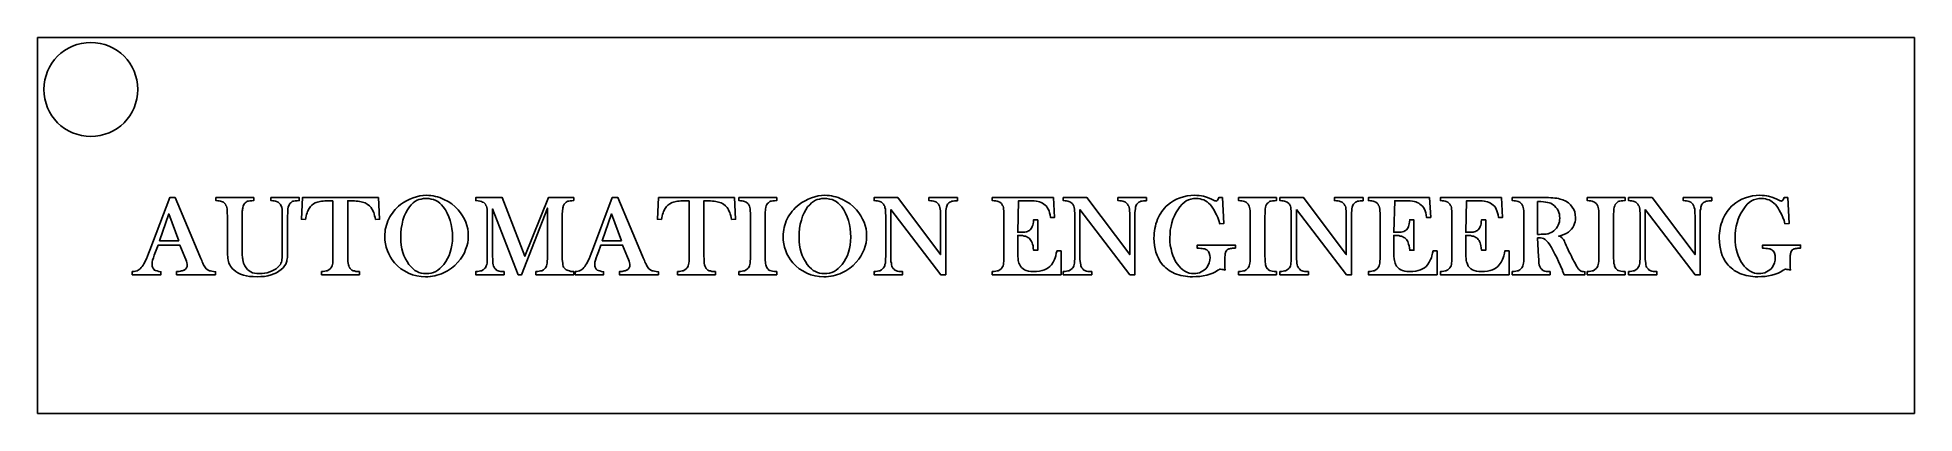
# Model space of a CAD drawing. Header units: centimetres. Extents: x 0 to 10, y 0 to 2.
import ezdxf

# ---------------------------------------------------------------- set-up
doc = ezdxf.new("R2010")
doc.units = ezdxf.units.CM

msp = doc.modelspace()

# ---------------------------------------------------------------- linework, layer by layer
at = {"color": 7, "linetype": 'Continuous'}
for p, q in [((0, 0), (0, 2)), ((0, 2), (10, 2)), ((10, 0), (10, 2)), ((0, 0), (10, 0))]:
    msp.add_line(p, q, dxfattribs=at)
at = {"color": 7, "linetype": 'Continuous', "flags": 128}
for points in [[(0.949, 0.738), (0.741, 0.738), (0.741, 0.738), (0.741, 0.755), (0.741, 0.755), (0.749, 0.755), (0.755, 0.756), (0.761, 0.757), (0.767, 0.758), (0.771, 0.759), (0.775, 0.76), (0.779, 0.762), (0.782, 0.763), (0.782, 0.763), (0.789, 0.768), (0.794, 0.775), (0.797, 0.782), (0.798, 0.789), (0.798, 0.789), (0.797, 0.795), (0.796, 0.802), (0.793, 0.81), (0.79, 0.819), (0.79, 0.819), (0.785, 0.831), (0.785, 0.831), (0.758, 0.896), (0.758, 0.896), (0.643, 0.896), (0.643, 0.896), (0.629, 0.86), (0.629, 0.86), (0.622, 0.842), (0.622, 0.842), (0.617, 0.828), (0.613, 0.815), (0.611, 0.804), (0.61, 0.794), (0.61, 0.794), (0.61, 0.789), (0.611, 0.784), (0.612, 0.779), (0.614, 0.775), (0.619, 0.768), (0.623, 0.763), (0.623, 0.763), (0.629, 0.76), (0.637, 0.758), (0.646, 0.756), (0.657, 0.754), (0.657, 0.754), (0.657, 0.738), (0.657, 0.738), (0.505, 0.738), (0.505, 0.738), (0.505, 0.755), (0.505, 0.755), (0.514, 0.756), (0.522, 0.757), (0.53, 0.759), (0.536, 0.762), (0.541, 0.766), (0.546, 0.77), (0.552, 0.776), (0.557, 0.782), (0.557, 0.782), (0.562, 0.789), (0.566, 0.796), (0.571, 0.804), (0.575, 0.813), (0.58, 0.823), (0.586, 0.836), (0.592, 0.851), (0.598, 0.869), (0.598, 0.869), (0.704, 1.149), (0.704, 1.149), (0.733, 1.149), (0.733, 1.149), (0.864, 0.837), (0.864, 0.837), (0.868, 0.828), (0.871, 0.82), (0.875, 0.813), (0.878, 0.806), (0.88, 0.8), (0.883, 0.794), (0.885, 0.79), (0.887, 0.786), (0.891, 0.78), (0.895, 0.774), (0.898, 0.77), (0.902, 0.767), (0.902, 0.767), (0.909, 0.762), (0.916, 0.759), (0.921, 0.758), (0.928, 0.757), (0.938, 0.755), (0.949, 0.754), (0.949, 0.754), (0.949, 0.738)], [(1.152, 1.149), (1.152, 1.133), (1.152, 1.133), (1.141, 1.132), (1.131, 1.131), (1.124, 1.13), (1.119, 1.129), (1.115, 1.127), (1.111, 1.124), (1.107, 1.121), (1.103, 1.117), (1.103, 1.117), (1.1, 1.113), (1.097, 1.108), (1.095, 1.102), (1.093, 1.096), (1.093, 1.092), (1.092, 1.087), (1.092, 1.082), (1.091, 1.076), (1.091, 1.069), (1.091, 1.062), (1.09, 1.053), (1.09, 1.045), (1.09, 1.045), (1.09, 0.876), (1.09, 0.876), (1.09, 0.866), (1.091, 0.857), (1.091, 0.848), (1.091, 0.841), (1.092, 0.834), (1.092, 0.827), (1.093, 0.822), (1.093, 0.817), (1.095, 0.808), (1.098, 0.8), (1.101, 0.793), (1.104, 0.786), (1.104, 0.786), (1.112, 0.775), (1.119, 0.766), (1.127, 0.758), (1.136, 0.753), (1.145, 0.749), (1.156, 0.746), (1.168, 0.745), (1.181, 0.744), (1.181, 0.744), (1.196, 0.745), (1.21, 0.746), (1.224, 0.749), (1.237, 0.753), (1.25, 0.758), (1.261, 0.764), (1.272, 0.77), (1.281, 0.778), (1.281, 0.778), (1.286, 0.783), (1.29, 0.788), (1.294, 0.793), (1.296, 0.799), (1.299, 0.805), (1.301, 0.812), (1.302, 0.819), (1.303, 0.828), (1.303, 0.828), (1.303, 0.832), (1.304, 0.836), (1.304, 0.842), (1.304, 0.848), (1.304, 0.856), (1.304, 0.865), (1.304, 0.874), (1.304, 0.885), (1.304, 0.885), (1.304, 1.051), (1.304, 1.051), (1.304, 1.065), (1.303, 1.077), (1.303, 1.087), (1.301, 1.095), (1.299, 1.101), (1.297, 1.107), (1.294, 1.112), (1.29, 1.117), (1.29, 1.117), (1.282, 1.124), (1.273, 1.128), (1.268, 1.13), (1.261, 1.131), (1.253, 1.132), (1.243, 1.133), (1.243, 1.133), (1.243, 1.149), (1.243, 1.149), (1.394, 1.149), (1.394, 1.149), (1.394, 1.133), (1.394, 1.133), (1.383, 1.132), (1.373, 1.131), (1.366, 1.13), (1.361, 1.129), (1.357, 1.127), (1.353, 1.124), (1.349, 1.121), (1.345, 1.117), (1.345, 1.117), (1.342, 1.113), (1.34, 1.109), (1.337, 1.103), (1.336, 1.097), (1.334, 1.089), (1.333, 1.079), (1.333, 1.066), (1.332, 1.052), (1.332, 1.052), (1.332, 0.866), (1.332, 0.866), (1.332, 0.856), (1.332, 0.847), (1.332, 0.838), (1.331, 0.83), (1.33, 0.823), (1.329, 0.816), (1.328, 0.81), (1.326, 0.805), (1.322, 0.795), (1.316, 0.785), (1.308, 0.775), (1.298, 0.766), (1.298, 0.766), (1.286, 0.757), (1.273, 0.749), (1.259, 0.742), (1.244, 0.737), (1.227, 0.732), (1.209, 0.729), (1.19, 0.728), (1.17, 0.727), (1.17, 0.727), (1.149, 0.728), (1.13, 0.729), (1.113, 0.732), (1.097, 0.736), (1.082, 0.741), (1.068, 0.748), (1.056, 0.755), (1.045, 0.764), (1.045, 0.764), (1.039, 0.77), (1.033, 0.776), (1.028, 0.783), (1.024, 0.791), (1.02, 0.799), (1.017, 0.808), (1.015, 0.816), (1.013, 0.826), (1.013, 0.826), (1.013, 0.834), (1.012, 0.844), (1.012, 0.858), (1.012, 0.874), (1.012, 0.874), (1.012, 1.052), (1.012, 1.052), (1.011, 1.066), (1.011, 1.078), (1.01, 1.088), (1.009, 1.095), (1.007, 1.102), (1.004, 1.107), (1.001, 1.113), (0.997, 1.117), (0.997, 1.117), (0.99, 1.124), (0.981, 1.128), (0.975, 1.13), (0.968, 1.131), (0.96, 1.132), (0.95, 1.133), (0.95, 1.133), (0.95, 1.149), (0.95, 1.149), (1.152, 1.149)], [(1.574, 1.132), (1.568, 1.132), (1.56, 1.132), (1.551, 1.132), (1.541, 1.131), (1.541, 1.131), (1.531, 1.131), (1.522, 1.13), (1.513, 1.129), (1.505, 1.128), (1.498, 1.126), (1.491, 1.125), (1.485, 1.123), (1.48, 1.121), (1.471, 1.116), (1.462, 1.109), (1.454, 1.101), (1.447, 1.091), (1.447, 1.091), (1.444, 1.086), (1.441, 1.08), (1.438, 1.074), (1.436, 1.067), (1.433, 1.059), (1.431, 1.051), (1.429, 1.041), (1.427, 1.032), (1.427, 1.032), (1.406, 1.033), (1.406, 1.033), (1.411, 1.149), (1.411, 1.149), (1.816, 1.149), (1.816, 1.149), (1.822, 1.033), (1.822, 1.033), (1.801, 1.032), (1.801, 1.032), (1.799, 1.042), (1.796, 1.052), (1.793, 1.062), (1.791, 1.07), (1.787, 1.078), (1.784, 1.084), (1.78, 1.091), (1.777, 1.096), (1.768, 1.105), (1.757, 1.113), (1.745, 1.12), (1.731, 1.125), (1.731, 1.125), (1.724, 1.126), (1.716, 1.128), (1.708, 1.129), (1.698, 1.13), (1.688, 1.131), (1.677, 1.132), (1.666, 1.132), (1.653, 1.132), (1.653, 1.132), (1.653, 0.836), (1.653, 0.836), (1.653, 0.822), (1.654, 0.809), (1.655, 0.799), (1.657, 0.791), (1.658, 0.785), (1.661, 0.779), (1.663, 0.774), (1.666, 0.771), (1.666, 0.771), (1.674, 0.763), (1.682, 0.759), (1.688, 0.758), (1.695, 0.756), (1.704, 0.755), (1.715, 0.755), (1.715, 0.755), (1.715, 0.738), (1.715, 0.738), (1.513, 0.738), (1.513, 0.738), (1.513, 0.755), (1.513, 0.755), (1.522, 0.756), (1.531, 0.757), (1.538, 0.758), (1.543, 0.759), (1.552, 0.764), (1.56, 0.771), (1.56, 0.771), (1.564, 0.775), (1.567, 0.78), (1.569, 0.786), (1.571, 0.793), (1.573, 0.8), (1.574, 0.81), (1.574, 0.822), (1.574, 0.836), (1.574, 0.836), (1.574, 1.132)], [(1.85, 0.941), (1.851, 0.954), (1.852, 0.966), (1.853, 0.978), (1.856, 0.99), (1.859, 1.002), (1.862, 1.013), (1.867, 1.024), (1.872, 1.035), (1.877, 1.046), (1.884, 1.056), (1.891, 1.066), (1.898, 1.076), (1.906, 1.085), (1.915, 1.094), (1.924, 1.103), (1.934, 1.111), (1.934, 1.111), (1.95, 1.122), (1.966, 1.132), (1.983, 1.141), (2.001, 1.148), (2.019, 1.153), (2.036, 1.157), (2.054, 1.16), (2.072, 1.161), (2.072, 1.161), (2.084, 1.16), (2.096, 1.159), (2.108, 1.158), (2.12, 1.155), (2.131, 1.152), (2.143, 1.149), (2.154, 1.144), (2.165, 1.139), (2.187, 1.128), (2.207, 1.115), (2.225, 1.099), (2.241, 1.083), (2.241, 1.083), (2.254, 1.067), (2.265, 1.051), (2.274, 1.034), (2.282, 1.017), (2.287, 1), (2.292, 0.982), (2.294, 0.964), (2.295, 0.945), (2.295, 0.945), (2.294, 0.926), (2.292, 0.908), (2.287, 0.89), (2.281, 0.872), (2.274, 0.854), (2.264, 0.837), (2.253, 0.82), (2.24, 0.804), (2.24, 0.804), (2.223, 0.788), (2.205, 0.773), (2.185, 0.759), (2.163, 0.748), (2.152, 0.743), (2.14, 0.739), (2.128, 0.735), (2.116, 0.732), (2.104, 0.73), (2.092, 0.728), (2.08, 0.727), (2.067, 0.727), (2.067, 0.727), (2.044, 0.728), (2.021, 0.732), (1.998, 0.738), (1.976, 0.747), (1.955, 0.758), (1.936, 0.77), (1.918, 0.785), (1.902, 0.802), (1.902, 0.802), (1.89, 0.817), (1.88, 0.832), (1.871, 0.849), (1.864, 0.866), (1.858, 0.884), (1.854, 0.903), (1.851, 0.922), (1.85, 0.941)], [(1.935, 0.936), (1.935, 0.915), (1.938, 0.895), (1.941, 0.875), (1.946, 0.857), (1.952, 0.84), (1.96, 0.823), (1.969, 0.808), (1.979, 0.793), (1.979, 0.793), (1.99, 0.78), (2.001, 0.77), (2.011, 0.761), (2.022, 0.755), (2.032, 0.75), (2.044, 0.747), (2.056, 0.745), (2.07, 0.744), (2.07, 0.744), (2.084, 0.745), (2.097, 0.747), (2.11, 0.75), (2.122, 0.755), (2.133, 0.762), (2.144, 0.771), (2.154, 0.781), (2.165, 0.793), (2.165, 0.793), (2.176, 0.808), (2.185, 0.824), (2.193, 0.841), (2.199, 0.858), (2.204, 0.877), (2.208, 0.896), (2.21, 0.916), (2.211, 0.938), (2.211, 0.938), (2.21, 0.961), (2.207, 0.984), (2.203, 1.006), (2.198, 1.027), (2.191, 1.047), (2.183, 1.066), (2.173, 1.083), (2.162, 1.099), (2.162, 1.099), (2.153, 1.11), (2.143, 1.119), (2.133, 1.127), (2.122, 1.133), (2.11, 1.138), (2.098, 1.141), (2.084, 1.143), (2.07, 1.144), (2.07, 1.144), (2.056, 1.143), (2.044, 1.141), (2.032, 1.138), (2.022, 1.134), (2.011, 1.128), (2.001, 1.12), (1.991, 1.11), (1.981, 1.099), (1.981, 1.099), (1.971, 1.084), (1.962, 1.068), (1.954, 1.049), (1.947, 1.029), (1.942, 1.007), (1.938, 0.984), (1.936, 0.961), (1.935, 0.936)], [(2.857, 1.133), (2.846, 1.132), (2.837, 1.131), (2.83, 1.13), (2.825, 1.129), (2.821, 1.127), (2.817, 1.125), (2.813, 1.121), (2.809, 1.117), (2.809, 1.117), (2.805, 1.113), (2.802, 1.107), (2.801, 1.103), (2.8, 1.099), (2.799, 1.094), (2.798, 1.088), (2.798, 1.088), (2.797, 1.08), (2.797, 1.072), (2.796, 1.063), (2.796, 1.052), (2.796, 1.052), (2.796, 0.835), (2.796, 0.835), (2.796, 0.821), (2.797, 0.809), (2.798, 0.799), (2.799, 0.79), (2.801, 0.784), (2.803, 0.778), (2.806, 0.774), (2.809, 0.771), (2.809, 0.771), (2.813, 0.767), (2.817, 0.764), (2.822, 0.762), (2.828, 0.76), (2.834, 0.758), (2.841, 0.756), (2.849, 0.755), (2.857, 0.755), (2.857, 0.755), (2.857, 0.738), (2.857, 0.738), (2.655, 0.738), (2.655, 0.738), (2.655, 0.755), (2.655, 0.755), (2.665, 0.756), (2.673, 0.757), (2.68, 0.758), (2.686, 0.759), (2.695, 0.764), (2.703, 0.771), (2.703, 0.771), (2.707, 0.775), (2.71, 0.78), (2.712, 0.786), (2.714, 0.792), (2.715, 0.8), (2.716, 0.81), (2.717, 0.822), (2.717, 0.835), (2.717, 0.835), (2.717, 1.093), (2.717, 1.093), (2.579, 0.738), (2.579, 0.738), (2.561, 0.738), (2.561, 0.738), (2.424, 1.088), (2.424, 1.088), (2.424, 0.835), (2.424, 0.835), (2.425, 0.821), (2.425, 0.809), (2.426, 0.799), (2.428, 0.791), (2.43, 0.784), (2.432, 0.779), (2.434, 0.774), (2.437, 0.771), (2.437, 0.771), (2.441, 0.767), (2.445, 0.763), (2.449, 0.761), (2.454, 0.759), (2.459, 0.757), (2.466, 0.756), (2.475, 0.755), (2.486, 0.755), (2.486, 0.755), (2.486, 0.738), (2.486, 0.738), (2.335, 0.738), (2.335, 0.738), (2.335, 0.755), (2.335, 0.755), (2.345, 0.756), (2.353, 0.757), (2.36, 0.758), (2.365, 0.759), (2.374, 0.764), (2.382, 0.771), (2.382, 0.771), (2.386, 0.775), (2.389, 0.78), (2.391, 0.786), (2.393, 0.792), (2.395, 0.8), (2.396, 0.81), (2.396, 0.822), (2.396, 0.835), (2.396, 0.835), (2.396, 1.052), (2.396, 1.052), (2.396, 1.065), (2.395, 1.078), (2.395, 1.078), (2.395, 1.087), (2.393, 1.095), (2.392, 1.102), (2.389, 1.107), (2.389, 1.107), (2.386, 1.113), (2.382, 1.118), (2.377, 1.122), (2.371, 1.125), (2.365, 1.128), (2.357, 1.13), (2.347, 1.132), (2.335, 1.133), (2.335, 1.133), (2.335, 1.149), (2.335, 1.149), (2.476, 1.149), (2.476, 1.149), (2.597, 0.836), (2.597, 0.836), (2.722, 1.149), (2.722, 1.149), (2.857, 1.149), (2.857, 1.149), (2.857, 1.133)], [(3.308, 0.738), (3.1, 0.738), (3.1, 0.738), (3.1, 0.755), (3.1, 0.755), (3.107, 0.755), (3.114, 0.756), (3.12, 0.757), (3.125, 0.758), (3.13, 0.759), (3.134, 0.76), (3.137, 0.762), (3.14, 0.763), (3.14, 0.763), (3.147, 0.768), (3.152, 0.775), (3.155, 0.782), (3.156, 0.789), (3.156, 0.789), (3.156, 0.795), (3.154, 0.802), (3.152, 0.81), (3.148, 0.819), (3.148, 0.819), (3.144, 0.831), (3.144, 0.831), (3.117, 0.896), (3.117, 0.896), (3.002, 0.896), (3.002, 0.896), (2.988, 0.86), (2.988, 0.86), (2.981, 0.842), (2.981, 0.842), (2.976, 0.828), (2.972, 0.815), (2.969, 0.804), (2.969, 0.794), (2.969, 0.794), (2.969, 0.789), (2.97, 0.784), (2.971, 0.779), (2.973, 0.775), (2.977, 0.768), (2.982, 0.763), (2.982, 0.763), (2.988, 0.76), (2.995, 0.758), (3.005, 0.756), (3.016, 0.754), (3.016, 0.754), (3.016, 0.738), (3.016, 0.738), (2.864, 0.738), (2.864, 0.738), (2.864, 0.755), (2.864, 0.755), (2.873, 0.756), (2.881, 0.757), (2.888, 0.759), (2.894, 0.762), (2.9, 0.766), (2.905, 0.77), (2.91, 0.776), (2.916, 0.782), (2.916, 0.782), (2.92, 0.789), (2.925, 0.796), (2.93, 0.804), (2.934, 0.813), (2.939, 0.823), (2.944, 0.836), (2.95, 0.851), (2.957, 0.869), (2.957, 0.869), (3.062, 1.149), (3.062, 1.149), (3.092, 1.149), (3.092, 1.149), (3.223, 0.837), (3.223, 0.837), (3.227, 0.828), (3.23, 0.82), (3.233, 0.813), (3.236, 0.806), (3.239, 0.8), (3.242, 0.794), (3.244, 0.79), (3.246, 0.786), (3.25, 0.78), (3.253, 0.774), (3.257, 0.77), (3.26, 0.767), (3.26, 0.767), (3.268, 0.762), (3.275, 0.759), (3.28, 0.758), (3.287, 0.757), (3.296, 0.755), (3.308, 0.754), (3.308, 0.754), (3.308, 0.738)], [(3.472, 1.132), (3.465, 1.132), (3.457, 1.132), (3.448, 1.132), (3.438, 1.131), (3.438, 1.131), (3.428, 1.131), (3.419, 1.13), (3.41, 1.129), (3.402, 1.128), (3.395, 1.126), (3.388, 1.125), (3.382, 1.123), (3.377, 1.121), (3.368, 1.116), (3.359, 1.109), (3.351, 1.101), (3.344, 1.091), (3.344, 1.091), (3.341, 1.086), (3.338, 1.08), (3.335, 1.074), (3.333, 1.067), (3.33, 1.059), (3.328, 1.051), (3.326, 1.041), (3.324, 1.032), (3.324, 1.032), (3.303, 1.033), (3.303, 1.033), (3.309, 1.149), (3.309, 1.149), (3.713, 1.149), (3.713, 1.149), (3.719, 1.033), (3.719, 1.033), (3.698, 1.032), (3.698, 1.032), (3.696, 1.042), (3.693, 1.052), (3.69, 1.062), (3.688, 1.07), (3.684, 1.078), (3.681, 1.084), (3.677, 1.091), (3.674, 1.096), (3.665, 1.105), (3.654, 1.113), (3.642, 1.12), (3.628, 1.125), (3.628, 1.125), (3.621, 1.126), (3.613, 1.128), (3.605, 1.129), (3.596, 1.13), (3.585, 1.131), (3.575, 1.132), (3.563, 1.132), (3.55, 1.132), (3.55, 1.132), (3.55, 0.836), (3.55, 0.836), (3.551, 0.822), (3.551, 0.809), (3.552, 0.799), (3.554, 0.791), (3.555, 0.785), (3.558, 0.779), (3.56, 0.774), (3.563, 0.771), (3.563, 0.771), (3.571, 0.763), (3.579, 0.759), (3.585, 0.758), (3.592, 0.756), (3.601, 0.755), (3.612, 0.755), (3.612, 0.755), (3.612, 0.738), (3.612, 0.738), (3.41, 0.738), (3.41, 0.738), (3.41, 0.755), (3.41, 0.755), (3.42, 0.756), (3.428, 0.757), (3.435, 0.758), (3.44, 0.759), (3.449, 0.764), (3.457, 0.771), (3.457, 0.771), (3.461, 0.775), (3.464, 0.78), (3.467, 0.786), (3.468, 0.793), (3.47, 0.8), (3.471, 0.81), (3.471, 0.822), (3.472, 0.836), (3.472, 0.836), (3.472, 1.132)], [(3.938, 1.149), (3.938, 1.133), (3.938, 1.133), (3.927, 1.132), (3.918, 1.131), (3.911, 1.13), (3.906, 1.129), (3.902, 1.127), (3.898, 1.124), (3.894, 1.121), (3.889, 1.117), (3.889, 1.117), (3.886, 1.112), (3.882, 1.105), (3.88, 1.097), (3.878, 1.087), (3.878, 1.087), (3.878, 1.08), (3.877, 1.072), (3.877, 1.062), (3.877, 1.052), (3.877, 1.052), (3.877, 0.835), (3.877, 0.835), (3.877, 0.824), (3.877, 0.813), (3.878, 0.804), (3.879, 0.797), (3.88, 0.79), (3.882, 0.785), (3.883, 0.78), (3.885, 0.777), (3.885, 0.777), (3.889, 0.771), (3.893, 0.767), (3.897, 0.763), (3.902, 0.761), (3.908, 0.759), (3.916, 0.757), (3.926, 0.756), (3.938, 0.755), (3.938, 0.755), (3.938, 0.738), (3.938, 0.738), (3.737, 0.738), (3.737, 0.738), (3.737, 0.755), (3.737, 0.755), (3.747, 0.756), (3.755, 0.757), (3.762, 0.758), (3.767, 0.759), (3.776, 0.764), (3.784, 0.771), (3.784, 0.771), (3.788, 0.775), (3.791, 0.78), (3.793, 0.786), (3.795, 0.792), (3.796, 0.8), (3.797, 0.81), (3.798, 0.822), (3.798, 0.835), (3.798, 0.835), (3.798, 1.052), (3.798, 1.052), (3.798, 1.066), (3.797, 1.078), (3.796, 1.088), (3.795, 1.095), (3.793, 1.102), (3.791, 1.107), (3.788, 1.113), (3.784, 1.117), (3.784, 1.117), (3.776, 1.124), (3.767, 1.128), (3.762, 1.13), (3.755, 1.131), (3.746, 1.132), (3.737, 1.133), (3.737, 1.133), (3.737, 1.149), (3.737, 1.149), (3.938, 1.149)], [(3.973, 0.941), (3.973, 0.954), (3.974, 0.966), (3.976, 0.978), (3.978, 0.99), (3.981, 1.002), (3.985, 1.013), (3.989, 1.024), (3.994, 1.035), (4, 1.046), (4.006, 1.056), (4.013, 1.066), (4.02, 1.076), (4.029, 1.085), (4.037, 1.094), (4.047, 1.103), (4.057, 1.111), (4.057, 1.111), (4.072, 1.122), (4.089, 1.132), (4.105, 1.141), (4.123, 1.148), (4.141, 1.153), (4.159, 1.157), (4.177, 1.16), (4.195, 1.161), (4.195, 1.161), (4.207, 1.16), (4.219, 1.159), (4.23, 1.158), (4.242, 1.155), (4.254, 1.152), (4.265, 1.149), (4.276, 1.144), (4.288, 1.139), (4.309, 1.128), (4.329, 1.115), (4.347, 1.099), (4.363, 1.083), (4.363, 1.083), (4.376, 1.067), (4.387, 1.051), (4.396, 1.034), (4.404, 1.017), (4.41, 1), (4.414, 0.982), (4.416, 0.964), (4.417, 0.945), (4.417, 0.945), (4.416, 0.926), (4.414, 0.908), (4.41, 0.89), (4.404, 0.872), (4.396, 0.854), (4.386, 0.837), (4.375, 0.82), (4.362, 0.804), (4.362, 0.804), (4.346, 0.788), (4.327, 0.773), (4.307, 0.759), (4.285, 0.748), (4.274, 0.743), (4.262, 0.739), (4.251, 0.735), (4.239, 0.732), (4.227, 0.73), (4.214, 0.728), (4.202, 0.727), (4.189, 0.727), (4.189, 0.727), (4.166, 0.728), (4.143, 0.732), (4.12, 0.738), (4.098, 0.747), (4.078, 0.758), (4.058, 0.77), (4.04, 0.785), (4.024, 0.802), (4.024, 0.802), (4.012, 0.817), (4.002, 0.832), (3.993, 0.849), (3.986, 0.866), (3.98, 0.884), (3.976, 0.903), (3.973, 0.922), (3.973, 0.941)], [(4.057, 0.936), (4.058, 0.915), (4.06, 0.895), (4.063, 0.875), (4.068, 0.857), (4.074, 0.84), (4.082, 0.823), (4.091, 0.808), (4.101, 0.793), (4.101, 0.793), (4.112, 0.78), (4.123, 0.77), (4.133, 0.761), (4.144, 0.755), (4.155, 0.75), (4.166, 0.747), (4.179, 0.745), (4.192, 0.744), (4.192, 0.744), (4.206, 0.745), (4.22, 0.747), (4.232, 0.75), (4.244, 0.755), (4.255, 0.762), (4.266, 0.771), (4.277, 0.781), (4.287, 0.793), (4.287, 0.793), (4.298, 0.808), (4.307, 0.824), (4.315, 0.841), (4.321, 0.858), (4.326, 0.877), (4.33, 0.896), (4.332, 0.916), (4.333, 0.938), (4.333, 0.938), (4.332, 0.961), (4.33, 0.984), (4.326, 1.006), (4.32, 1.027), (4.313, 1.047), (4.305, 1.066), (4.295, 1.083), (4.285, 1.099), (4.285, 1.099), (4.275, 1.11), (4.265, 1.119), (4.255, 1.127), (4.244, 1.133), (4.233, 1.138), (4.22, 1.141), (4.206, 1.143), (4.192, 1.144), (4.192, 1.144), (4.178, 1.143), (4.166, 1.141), (4.154, 1.138), (4.144, 1.134), (4.134, 1.128), (4.124, 1.12), (4.114, 1.11), (4.103, 1.099), (4.103, 1.099), (4.093, 1.084), (4.084, 1.068), (4.076, 1.049), (4.07, 1.029), (4.064, 1.007), (4.06, 0.984), (4.058, 0.961), (4.057, 0.936)], [(4.547, 1.086), (4.547, 0.835), (4.547, 0.835), (4.547, 0.821), (4.547, 0.809), (4.549, 0.799), (4.55, 0.791), (4.552, 0.784), (4.554, 0.779), (4.557, 0.774), (4.559, 0.771), (4.559, 0.771), (4.564, 0.767), (4.568, 0.763), (4.572, 0.761), (4.576, 0.759), (4.581, 0.757), (4.588, 0.756), (4.598, 0.755), (4.609, 0.755), (4.609, 0.755), (4.609, 0.738), (4.609, 0.738), (4.457, 0.738), (4.457, 0.738), (4.457, 0.755), (4.457, 0.755), (4.467, 0.756), (4.475, 0.757), (4.482, 0.758), (4.487, 0.759), (4.496, 0.764), (4.504, 0.771), (4.504, 0.771), (4.508, 0.775), (4.511, 0.78), (4.514, 0.786), (4.515, 0.792), (4.517, 0.8), (4.518, 0.81), (4.518, 0.822), (4.519, 0.835), (4.519, 0.835), (4.519, 1.053), (4.519, 1.053), (4.518, 1.066), (4.518, 1.078), (4.517, 1.087), (4.515, 1.095), (4.514, 1.102), (4.511, 1.107), (4.508, 1.113), (4.504, 1.117), (4.504, 1.117), (4.497, 1.124), (4.488, 1.128), (4.482, 1.13), (4.475, 1.131), (4.467, 1.132), (4.457, 1.133), (4.457, 1.133), (4.457, 1.149), (4.457, 1.149), (4.583, 1.149), (4.583, 1.149), (4.811, 0.845), (4.811, 0.845), (4.811, 1.052), (4.811, 1.052), (4.811, 1.066), (4.81, 1.078), (4.809, 1.087), (4.808, 1.095), (4.806, 1.102), (4.804, 1.107), (4.801, 1.113), (4.797, 1.117), (4.797, 1.117), (4.789, 1.124), (4.78, 1.128), (4.774, 1.13), (4.767, 1.131), (4.759, 1.132), (4.749, 1.133), (4.749, 1.133), (4.749, 1.149), (4.749, 1.149), (4.901, 1.149), (4.901, 1.149), (4.901, 1.132), (4.901, 1.132), (4.892, 1.132), (4.885, 1.131), (4.878, 1.13), (4.872, 1.129), (4.866, 1.126), (4.861, 1.124), (4.856, 1.121), (4.852, 1.117), (4.852, 1.117), (4.849, 1.114), (4.847, 1.109), (4.844, 1.103), (4.843, 1.097), (4.841, 1.089), (4.84, 1.079), (4.84, 1.067), (4.839, 1.053), (4.839, 1.053), (4.839, 0.738), (4.839, 0.738), (4.812, 0.738), (4.812, 0.738), (4.547, 1.086)], [(5.413, 1.149), (5.419, 1.043), (5.419, 1.043), (5.397, 1.042), (5.397, 1.042), (5.395, 1.056), (5.392, 1.068), (5.389, 1.078), (5.385, 1.087), (5.38, 1.095), (5.375, 1.102), (5.368, 1.108), (5.361, 1.114), (5.361, 1.114), (5.355, 1.119), (5.347, 1.123), (5.339, 1.126), (5.331, 1.128), (5.321, 1.13), (5.31, 1.131), (5.297, 1.132), (5.283, 1.132), (5.283, 1.132), (5.227, 1.132), (5.227, 1.132), (5.222, 0.964), (5.222, 0.964), (5.229, 0.964), (5.229, 0.964), (5.242, 0.964), (5.252, 0.964), (5.261, 0.965), (5.269, 0.967), (5.275, 0.968), (5.28, 0.971), (5.285, 0.974), (5.289, 0.977), (5.289, 0.977), (5.296, 0.985), (5.3, 0.995), (5.302, 1.001), (5.304, 1.009), (5.306, 1.019), (5.307, 1.031), (5.307, 1.031), (5.329, 1.03), (5.329, 1.03), (5.329, 0.868), (5.329, 0.868), (5.307, 0.868), (5.307, 0.868), (5.305, 0.881), (5.304, 0.891), (5.301, 0.901), (5.299, 0.908), (5.296, 0.914), (5.293, 0.92), (5.289, 0.925), (5.285, 0.93), (5.285, 0.93), (5.281, 0.934), (5.276, 0.937), (5.27, 0.94), (5.263, 0.943), (5.256, 0.944), (5.248, 0.946), (5.239, 0.946), (5.228, 0.947), (5.228, 0.947), (5.222, 0.947), (5.222, 0.947), (5.222, 0.883), (5.222, 0.883), (5.222, 0.873), (5.222, 0.864), (5.222, 0.855), (5.223, 0.847), (5.223, 0.84), (5.223, 0.833), (5.224, 0.827), (5.224, 0.822), (5.225, 0.814), (5.227, 0.806), (5.229, 0.8), (5.231, 0.794), (5.231, 0.794), (5.237, 0.784), (5.243, 0.776), (5.251, 0.769), (5.259, 0.764), (5.268, 0.76), (5.28, 0.757), (5.292, 0.756), (5.307, 0.755), (5.307, 0.755), (5.323, 0.756), (5.339, 0.757), (5.352, 0.76), (5.365, 0.764), (5.375, 0.769), (5.385, 0.775), (5.394, 0.782), (5.402, 0.791), (5.402, 0.791), (5.411, 0.804), (5.418, 0.819), (5.422, 0.828), (5.425, 0.839), (5.428, 0.852), (5.432, 0.866), (5.432, 0.866), (5.453, 0.865), (5.453, 0.865), (5.453, 0.738), (5.453, 0.738), (5.087, 0.738), (5.087, 0.738), (5.087, 0.755), (5.087, 0.755), (5.097, 0.756), (5.105, 0.757), (5.112, 0.758), (5.118, 0.759), (5.127, 0.764), (5.135, 0.771), (5.135, 0.771), (5.138, 0.775), (5.141, 0.78), (5.144, 0.786), (5.146, 0.792), (5.147, 0.8), (5.148, 0.81), (5.149, 0.822), (5.149, 0.835), (5.149, 0.835), (5.149, 1.052), (5.149, 1.052), (5.149, 1.066), (5.148, 1.078), (5.147, 1.087), (5.146, 1.095), (5.144, 1.102), (5.141, 1.107), (5.138, 1.113), (5.135, 1.117), (5.135, 1.117), (5.127, 1.124), (5.118, 1.128), (5.112, 1.13), (5.105, 1.131), (5.097, 1.132), (5.087, 1.133), (5.087, 1.133), (5.087, 1.149), (5.087, 1.149), (5.413, 1.149)], [(5.554, 1.086), (5.554, 0.835), (5.554, 0.835), (5.554, 0.821), (5.555, 0.809), (5.556, 0.799), (5.558, 0.791), (5.559, 0.784), (5.562, 0.779), (5.564, 0.774), (5.567, 0.771), (5.567, 0.771), (5.571, 0.767), (5.575, 0.763), (5.579, 0.761), (5.584, 0.759), (5.589, 0.757), (5.596, 0.756), (5.605, 0.755), (5.617, 0.755), (5.617, 0.755), (5.617, 0.738), (5.617, 0.738), (5.465, 0.738), (5.465, 0.738), (5.465, 0.755), (5.465, 0.755), (5.475, 0.756), (5.483, 0.757), (5.49, 0.758), (5.495, 0.759), (5.504, 0.764), (5.512, 0.771), (5.512, 0.771), (5.516, 0.775), (5.519, 0.78), (5.521, 0.786), (5.523, 0.792), (5.524, 0.8), (5.525, 0.81), (5.526, 0.822), (5.526, 0.835), (5.526, 0.835), (5.526, 1.053), (5.526, 1.053), (5.526, 1.066), (5.525, 1.078), (5.524, 1.087), (5.523, 1.095), (5.521, 1.102), (5.519, 1.107), (5.516, 1.113), (5.512, 1.117), (5.512, 1.117), (5.504, 1.124), (5.495, 1.128), (5.49, 1.13), (5.483, 1.131), (5.475, 1.132), (5.465, 1.133), (5.465, 1.133), (5.465, 1.149), (5.465, 1.149), (5.591, 1.149), (5.591, 1.149), (5.819, 0.845), (5.819, 0.845), (5.819, 1.052), (5.819, 1.052), (5.819, 1.066), (5.818, 1.078), (5.817, 1.087), (5.816, 1.095), (5.814, 1.102), (5.811, 1.107), (5.808, 1.113), (5.804, 1.117), (5.804, 1.117), (5.797, 1.124), (5.787, 1.128), (5.782, 1.13), (5.775, 1.131), (5.766, 1.132), (5.756, 1.133), (5.756, 1.133), (5.756, 1.149), (5.756, 1.149), (5.908, 1.149), (5.908, 1.149), (5.908, 1.132), (5.908, 1.132), (5.9, 1.132), (5.893, 1.131), (5.886, 1.13), (5.879, 1.129), (5.873, 1.126), (5.868, 1.124), (5.864, 1.121), (5.86, 1.117), (5.86, 1.117), (5.857, 1.114), (5.854, 1.109), (5.852, 1.103), (5.85, 1.097), (5.849, 1.089), (5.848, 1.079), (5.847, 1.067), (5.847, 1.053), (5.847, 1.053), (5.847, 0.738), (5.847, 0.738), (5.82, 0.738), (5.82, 0.738), (5.554, 1.086)], [(6.314, 1.149), (6.32, 1.01), (6.32, 1.01), (6.299, 1.009), (6.299, 1.009), (6.293, 1.026), (6.288, 1.042), (6.282, 1.056), (6.275, 1.07), (6.269, 1.082), (6.262, 1.093), (6.254, 1.103), (6.247, 1.112), (6.239, 1.119), (6.231, 1.126), (6.222, 1.131), (6.213, 1.136), (6.204, 1.139), (6.194, 1.142), (6.184, 1.143), (6.174, 1.144), (6.174, 1.144), (6.159, 1.143), (6.145, 1.14), (6.132, 1.136), (6.12, 1.131), (6.109, 1.123), (6.098, 1.113), (6.086, 1.1), (6.075, 1.084), (6.075, 1.084), (6.065, 1.068), (6.057, 1.051), (6.049, 1.033), (6.043, 1.015), (6.039, 0.996), (6.035, 0.976), (6.034, 0.955), (6.033, 0.934), (6.033, 0.934), (6.033, 0.914), (6.035, 0.894), (6.039, 0.875), (6.043, 0.857), (6.049, 0.84), (6.056, 0.824), (6.063, 0.809), (6.072, 0.796), (6.072, 0.796), (6.082, 0.783), (6.092, 0.773), (6.102, 0.764), (6.113, 0.757), (6.124, 0.751), (6.136, 0.747), (6.148, 0.745), (6.16, 0.744), (6.16, 0.744), (6.171, 0.745), (6.181, 0.746), (6.191, 0.749), (6.2, 0.753), (6.209, 0.758), (6.217, 0.764), (6.224, 0.77), (6.23, 0.777), (6.23, 0.777), (6.237, 0.789), (6.243, 0.801), (6.246, 0.815), (6.247, 0.829), (6.247, 0.829), (6.246, 0.841), (6.243, 0.852), (6.239, 0.861), (6.233, 0.867), (6.229, 0.87), (6.224, 0.873), (6.219, 0.875), (6.212, 0.876), (6.205, 0.877), (6.197, 0.878), (6.189, 0.879), (6.179, 0.879), (6.179, 0.879), (6.179, 0.896), (6.179, 0.896), (6.382, 0.896), (6.382, 0.896), (6.382, 0.88), (6.382, 0.88), (6.374, 0.879), (6.367, 0.879), (6.361, 0.878), (6.356, 0.877), (6.351, 0.876), (6.347, 0.875), (6.344, 0.874), (6.342, 0.874), (6.339, 0.871), (6.336, 0.868), (6.333, 0.864), (6.33, 0.858), (6.33, 0.858), (6.329, 0.855), (6.328, 0.851), (6.327, 0.846), (6.327, 0.84), (6.326, 0.834), (6.326, 0.826), (6.326, 0.818), (6.326, 0.809), (6.326, 0.809), (6.326, 0.803), (6.326, 0.795), (6.326, 0.786), (6.326, 0.776), (6.326, 0.776), (6.327, 0.763), (6.327, 0.763), (6.317, 0.765), (6.309, 0.766), (6.303, 0.767), (6.3, 0.767), (6.3, 0.767), (6.298, 0.767), (6.296, 0.766), (6.293, 0.764), (6.289, 0.762), (6.289, 0.762), (6.276, 0.754), (6.262, 0.747), (6.246, 0.741), (6.229, 0.736), (6.21, 0.732), (6.192, 0.729), (6.173, 0.728), (6.154, 0.727), (6.154, 0.727), (6.141, 0.727), (6.128, 0.728), (6.116, 0.73), (6.104, 0.732), (6.092, 0.734), (6.08, 0.737), (6.069, 0.741), (6.058, 0.745), (6.048, 0.75), (6.038, 0.755), (6.029, 0.761), (6.02, 0.767), (6.012, 0.774), (6.004, 0.782), (5.996, 0.789), (5.989, 0.798), (5.989, 0.798), (5.98, 0.811), (5.972, 0.826), (5.965, 0.841), (5.959, 0.858), (5.954, 0.876), (5.951, 0.894), (5.949, 0.913), (5.948, 0.932), (5.948, 0.932), (5.949, 0.946), (5.95, 0.959), (5.951, 0.972), (5.953, 0.984), (5.956, 0.997), (5.959, 1.009), (5.963, 1.021), (5.967, 1.033), (5.972, 1.044), (5.978, 1.055), (5.984, 1.065), (5.99, 1.075), (5.997, 1.084), (6.005, 1.093), (6.013, 1.102), (6.021, 1.109), (6.021, 1.109), (6.036, 1.121), (6.052, 1.131), (6.069, 1.14), (6.087, 1.147), (6.106, 1.153), (6.125, 1.157), (6.145, 1.16), (6.165, 1.161), (6.165, 1.161), (6.177, 1.16), (6.189, 1.159), (6.201, 1.158), (6.212, 1.156), (6.234, 1.149), (6.255, 1.14), (6.255, 1.14), (6.273, 1.132), (6.273, 1.132), (6.277, 1.131), (6.28, 1.13), (6.28, 1.13), (6.283, 1.131), (6.287, 1.135), (6.29, 1.141), (6.293, 1.149), (6.293, 1.149), (6.314, 1.149)], [(6.601, 1.149), (6.601, 1.133), (6.601, 1.133), (6.59, 1.132), (6.58, 1.131), (6.573, 1.13), (6.568, 1.129), (6.564, 1.127), (6.56, 1.124), (6.556, 1.121), (6.552, 1.117), (6.552, 1.117), (6.548, 1.112), (6.545, 1.105), (6.543, 1.097), (6.541, 1.087), (6.541, 1.087), (6.54, 1.08), (6.54, 1.072), (6.54, 1.062), (6.539, 1.052), (6.539, 1.052), (6.539, 0.835), (6.539, 0.835), (6.54, 0.824), (6.54, 0.813), (6.541, 0.804), (6.542, 0.797), (6.543, 0.79), (6.544, 0.785), (6.546, 0.78), (6.548, 0.777), (6.548, 0.777), (6.551, 0.771), (6.556, 0.767), (6.56, 0.763), (6.564, 0.761), (6.57, 0.759), (6.578, 0.757), (6.588, 0.756), (6.601, 0.755), (6.601, 0.755), (6.601, 0.738), (6.601, 0.738), (6.399, 0.738), (6.399, 0.738), (6.399, 0.755), (6.399, 0.755), (6.409, 0.756), (6.418, 0.757), (6.425, 0.758), (6.43, 0.759), (6.439, 0.764), (6.446, 0.771), (6.446, 0.771), (6.45, 0.775), (6.453, 0.78), (6.456, 0.786), (6.458, 0.792), (6.459, 0.8), (6.46, 0.81), (6.46, 0.822), (6.461, 0.835), (6.461, 0.835), (6.461, 1.052), (6.461, 1.052), (6.46, 1.066), (6.46, 1.078), (6.459, 1.088), (6.458, 1.095), (6.456, 1.102), (6.453, 1.107), (6.45, 1.113), (6.446, 1.117), (6.446, 1.117), (6.439, 1.124), (6.43, 1.128), (6.424, 1.13), (6.417, 1.131), (6.409, 1.132), (6.399, 1.133), (6.399, 1.133), (6.399, 1.149), (6.399, 1.149), (6.601, 1.149)], [(6.708, 1.086), (6.708, 0.835), (6.708, 0.835), (6.708, 0.821), (6.709, 0.809), (6.71, 0.799), (6.712, 0.791), (6.713, 0.784), (6.716, 0.779), (6.718, 0.774), (6.721, 0.771), (6.721, 0.771), (6.725, 0.767), (6.729, 0.763), (6.733, 0.761), (6.738, 0.759), (6.743, 0.757), (6.75, 0.756), (6.759, 0.755), (6.771, 0.755), (6.771, 0.755), (6.771, 0.738), (6.771, 0.738), (6.619, 0.738), (6.619, 0.738), (6.619, 0.755), (6.619, 0.755), (6.629, 0.756), (6.637, 0.757), (6.644, 0.758), (6.649, 0.759), (6.658, 0.764), (6.666, 0.771), (6.666, 0.771), (6.67, 0.775), (6.673, 0.78), (6.675, 0.786), (6.677, 0.792), (6.678, 0.8), (6.679, 0.81), (6.68, 0.822), (6.68, 0.835), (6.68, 0.835), (6.68, 1.053), (6.68, 1.053), (6.68, 1.066), (6.679, 1.078), (6.678, 1.087), (6.677, 1.095), (6.675, 1.102), (6.673, 1.107), (6.67, 1.113), (6.666, 1.117), (6.666, 1.117), (6.658, 1.124), (6.649, 1.128), (6.644, 1.13), (6.637, 1.131), (6.629, 1.132), (6.619, 1.133), (6.619, 1.133), (6.619, 1.149), (6.619, 1.149), (6.745, 1.149), (6.745, 1.149), (6.973, 0.845), (6.973, 0.845), (6.973, 1.052), (6.973, 1.052), (6.973, 1.066), (6.972, 1.078), (6.971, 1.087), (6.97, 1.095), (6.968, 1.102), (6.965, 1.107), (6.962, 1.113), (6.958, 1.117), (6.958, 1.117), (6.951, 1.124), (6.941, 1.128), (6.936, 1.13), (6.929, 1.131), (6.92, 1.132), (6.91, 1.133), (6.91, 1.133), (6.91, 1.149), (6.91, 1.149), (7.062, 1.149), (7.062, 1.149), (7.062, 1.132), (7.062, 1.132), (7.054, 1.132), (7.046, 1.131), (7.04, 1.13), (7.033, 1.129), (7.027, 1.126), (7.022, 1.124), (7.018, 1.121), (7.014, 1.117), (7.014, 1.117), (7.011, 1.114), (7.008, 1.109), (7.006, 1.103), (7.004, 1.097), (7.003, 1.089), (7.002, 1.079), (7.001, 1.067), (7.001, 1.053), (7.001, 1.053), (7.001, 0.738), (7.001, 0.738), (6.974, 0.738), (6.974, 0.738), (6.708, 1.086)], [(7.417, 1.149), (7.423, 1.043), (7.423, 1.043), (7.401, 1.042), (7.401, 1.042), (7.399, 1.056), (7.396, 1.068), (7.393, 1.078), (7.389, 1.087), (7.384, 1.095), (7.379, 1.102), (7.372, 1.108), (7.365, 1.114), (7.365, 1.114), (7.359, 1.119), (7.351, 1.123), (7.343, 1.126), (7.335, 1.128), (7.325, 1.13), (7.314, 1.131), (7.301, 1.132), (7.287, 1.132), (7.287, 1.132), (7.231, 1.132), (7.231, 1.132), (7.226, 0.964), (7.226, 0.964), (7.233, 0.964), (7.233, 0.964), (7.246, 0.964), (7.256, 0.964), (7.265, 0.965), (7.273, 0.967), (7.279, 0.968), (7.284, 0.971), (7.289, 0.974), (7.293, 0.977), (7.293, 0.977), (7.3, 0.985), (7.304, 0.995), (7.306, 1.001), (7.308, 1.009), (7.31, 1.019), (7.311, 1.031), (7.311, 1.031), (7.333, 1.03), (7.333, 1.03), (7.333, 0.868), (7.333, 0.868), (7.311, 0.868), (7.311, 0.868), (7.309, 0.881), (7.308, 0.891), (7.305, 0.901), (7.303, 0.908), (7.3, 0.914), (7.297, 0.92), (7.293, 0.925), (7.289, 0.93), (7.289, 0.93), (7.285, 0.934), (7.28, 0.937), (7.274, 0.94), (7.267, 0.943), (7.26, 0.944), (7.252, 0.946), (7.243, 0.946), (7.232, 0.947), (7.232, 0.947), (7.226, 0.947), (7.226, 0.947), (7.226, 0.883), (7.226, 0.883), (7.226, 0.873), (7.226, 0.864), (7.226, 0.855), (7.227, 0.847), (7.227, 0.84), (7.227, 0.833), (7.228, 0.827), (7.228, 0.822), (7.229, 0.814), (7.231, 0.806), (7.233, 0.8), (7.235, 0.794), (7.235, 0.794), (7.241, 0.784), (7.247, 0.776), (7.255, 0.769), (7.263, 0.764), (7.272, 0.76), (7.284, 0.757), (7.296, 0.756), (7.311, 0.755), (7.311, 0.755), (7.327, 0.756), (7.343, 0.757), (7.356, 0.76), (7.369, 0.764), (7.379, 0.769), (7.389, 0.775), (7.398, 0.782), (7.406, 0.791), (7.406, 0.791), (7.415, 0.804), (7.422, 0.819), (7.426, 0.828), (7.429, 0.839), (7.432, 0.852), (7.436, 0.866), (7.436, 0.866), (7.457, 0.865), (7.457, 0.865), (7.457, 0.738), (7.457, 0.738), (7.091, 0.738), (7.091, 0.738), (7.091, 0.755), (7.091, 0.755), (7.101, 0.756), (7.109, 0.757), (7.116, 0.758), (7.122, 0.759), (7.131, 0.764), (7.139, 0.771), (7.139, 0.771), (7.142, 0.775), (7.145, 0.78), (7.148, 0.786), (7.15, 0.792), (7.151, 0.8), (7.152, 0.81), (7.153, 0.822), (7.153, 0.835), (7.153, 0.835), (7.153, 1.052), (7.153, 1.052), (7.153, 1.066), (7.152, 1.078), (7.151, 1.087), (7.15, 1.095), (7.148, 1.102), (7.145, 1.107), (7.142, 1.113), (7.139, 1.117), (7.139, 1.117), (7.131, 1.124), (7.122, 1.128), (7.116, 1.13), (7.109, 1.131), (7.101, 1.132), (7.091, 1.133), (7.091, 1.133), (7.091, 1.149), (7.091, 1.149), (7.417, 1.149)], [(7.8, 1.149), (7.806, 1.043), (7.806, 1.043), (7.784, 1.042), (7.784, 1.042), (7.782, 1.056), (7.779, 1.068), (7.775, 1.078), (7.772, 1.087), (7.767, 1.095), (7.762, 1.102), (7.755, 1.108), (7.748, 1.114), (7.748, 1.114), (7.741, 1.119), (7.734, 1.123), (7.726, 1.126), (7.717, 1.128), (7.708, 1.13), (7.697, 1.131), (7.684, 1.132), (7.67, 1.132), (7.67, 1.132), (7.614, 1.132), (7.614, 1.132), (7.609, 0.964), (7.609, 0.964), (7.616, 0.964), (7.616, 0.964), (7.628, 0.964), (7.639, 0.964), (7.648, 0.965), (7.655, 0.967), (7.661, 0.968), (7.667, 0.971), (7.672, 0.974), (7.676, 0.977), (7.676, 0.977), (7.682, 0.985), (7.687, 0.995), (7.689, 1.001), (7.691, 1.009), (7.692, 1.019), (7.694, 1.031), (7.694, 1.031), (7.716, 1.03), (7.716, 1.03), (7.716, 0.868), (7.716, 0.868), (7.694, 0.868), (7.694, 0.868), (7.692, 0.881), (7.69, 0.891), (7.688, 0.901), (7.686, 0.908), (7.683, 0.914), (7.68, 0.92), (7.676, 0.925), (7.672, 0.93), (7.672, 0.93), (7.668, 0.934), (7.663, 0.937), (7.657, 0.94), (7.65, 0.943), (7.643, 0.944), (7.635, 0.946), (7.625, 0.946), (7.615, 0.947), (7.615, 0.947), (7.609, 0.947), (7.609, 0.947), (7.609, 0.883), (7.609, 0.883), (7.609, 0.873), (7.609, 0.864), (7.609, 0.855), (7.61, 0.847), (7.61, 0.84), (7.61, 0.833), (7.611, 0.827), (7.611, 0.822), (7.612, 0.814), (7.614, 0.806), (7.616, 0.8), (7.618, 0.794), (7.618, 0.794), (7.623, 0.784), (7.63, 0.776), (7.637, 0.769), (7.646, 0.764), (7.655, 0.76), (7.666, 0.757), (7.679, 0.756), (7.693, 0.755), (7.693, 0.755), (7.71, 0.756), (7.725, 0.757), (7.739, 0.76), (7.751, 0.764), (7.762, 0.769), (7.772, 0.775), (7.781, 0.782), (7.788, 0.791), (7.788, 0.791), (7.798, 0.804), (7.805, 0.819), (7.808, 0.828), (7.812, 0.839), (7.815, 0.852), (7.818, 0.866), (7.818, 0.866), (7.84, 0.865), (7.84, 0.865), (7.84, 0.738), (7.84, 0.738), (7.474, 0.738), (7.474, 0.738), (7.474, 0.755), (7.474, 0.755), (7.484, 0.756), (7.492, 0.757), (7.499, 0.758), (7.504, 0.759), (7.514, 0.764), (7.521, 0.771), (7.521, 0.771), (7.525, 0.775), (7.528, 0.78), (7.531, 0.786), (7.533, 0.792), (7.534, 0.8), (7.535, 0.81), (7.536, 0.822), (7.536, 0.835), (7.536, 0.835), (7.536, 1.052), (7.536, 1.052), (7.536, 1.066), (7.535, 1.078), (7.534, 1.087), (7.533, 1.095), (7.531, 1.102), (7.528, 1.107), (7.525, 1.113), (7.521, 1.117), (7.521, 1.117), (7.514, 1.124), (7.505, 1.128), (7.499, 1.13), (7.492, 1.131), (7.484, 1.132), (7.474, 1.133), (7.474, 1.133), (7.474, 1.149), (7.474, 1.149), (7.8, 1.149)], [(7.992, 0.935), (7.997, 0.833), (7.997, 0.833), (7.998, 0.82), (7.998, 0.809), (7.999, 0.799), (8.001, 0.791), (8.002, 0.785), (8.005, 0.779), (8.007, 0.774), (8.01, 0.771), (8.01, 0.771), (8.014, 0.767), (8.018, 0.763), (8.022, 0.761), (8.026, 0.759), (8.031, 0.757), (8.038, 0.756), (8.048, 0.755), (8.059, 0.755), (8.059, 0.755), (8.059, 0.738), (8.059, 0.738), (7.857, 0.738), (7.857, 0.738), (7.857, 0.755), (7.857, 0.755), (7.867, 0.756), (7.876, 0.757), (7.883, 0.758), (7.888, 0.759), (7.897, 0.764), (7.904, 0.771), (7.904, 0.771), (7.908, 0.775), (7.911, 0.78), (7.914, 0.786), (7.916, 0.792), (7.917, 0.8), (7.918, 0.81), (7.918, 0.822), (7.919, 0.835), (7.919, 0.835), (7.919, 1.052), (7.919, 1.052), (7.918, 1.066), (7.918, 1.078), (7.917, 1.088), (7.916, 1.095), (7.914, 1.102), (7.911, 1.107), (7.908, 1.113), (7.904, 1.117), (7.904, 1.117), (7.897, 1.124), (7.888, 1.128), (7.882, 1.13), (7.875, 1.131), (7.867, 1.132), (7.857, 1.133), (7.857, 1.133), (7.857, 1.149), (7.857, 1.149), (8.004, 1.149), (8.004, 1.149), (8.013, 1.149), (8.02, 1.149), (8.027, 1.149), (8.034, 1.149), (8.039, 1.149), (8.044, 1.149), (8.048, 1.149), (8.051, 1.149), (8.051, 1.149), (8.063, 1.148), (8.074, 1.147), (8.084, 1.146), (8.094, 1.145), (8.103, 1.143), (8.112, 1.141), (8.119, 1.139), (8.126, 1.136), (8.126, 1.136), (8.142, 1.129), (8.156, 1.12), (8.168, 1.11), (8.177, 1.098), (8.185, 1.085), (8.19, 1.072), (8.193, 1.057), (8.194, 1.042), (8.194, 1.042), (8.194, 1.031), (8.192, 1.02), (8.189, 1.01), (8.185, 1), (8.179, 0.99), (8.173, 0.981), (8.165, 0.973), (8.156, 0.965), (8.156, 0.965), (8.145, 0.958), (8.132, 0.952), (8.118, 0.947), (8.104, 0.944), (8.104, 0.944), (8.11, 0.943), (8.115, 0.94), (8.119, 0.938), (8.122, 0.934), (8.122, 0.934), (8.13, 0.925), (8.135, 0.916), (8.138, 0.91), (8.141, 0.903), (8.145, 0.894), (8.149, 0.883), (8.149, 0.883), (8.155, 0.87), (8.161, 0.858), (8.167, 0.847), (8.172, 0.836), (8.177, 0.827), (8.181, 0.818), (8.185, 0.811), (8.188, 0.804), (8.195, 0.792), (8.2, 0.783), (8.205, 0.776), (8.209, 0.77), (8.209, 0.77), (8.213, 0.766), (8.216, 0.762), (8.219, 0.76), (8.221, 0.758), (8.224, 0.757), (8.229, 0.756), (8.236, 0.755), (8.244, 0.754), (8.244, 0.754), (8.244, 0.738), (8.244, 0.738), (8.134, 0.738), (8.134, 0.738), (8.13, 0.747), (8.127, 0.754), (8.125, 0.759), (8.124, 0.762), (8.124, 0.762), (8.103, 0.809), (8.103, 0.809), (8.094, 0.829), (8.084, 0.848), (8.075, 0.866), (8.066, 0.883), (8.066, 0.883), (8.057, 0.898), (8.048, 0.909), (8.04, 0.919), (8.032, 0.926), (8.032, 0.926), (8.024, 0.93), (8.016, 0.933), (8.007, 0.935), (7.995, 0.935), (7.995, 0.935), (7.992, 0.935)], [(7.992, 0.952), (7.993, 0.952), (7.993, 0.952), (8.002, 0.952), (8.011, 0.953), (8.019, 0.953), (8.026, 0.953), (8.033, 0.954), (8.038, 0.954), (8.044, 0.955), (8.048, 0.956), (8.056, 0.959), (8.064, 0.962), (8.071, 0.966), (8.078, 0.972), (8.078, 0.972), (8.086, 0.979), (8.092, 0.986), (8.098, 0.994), (8.102, 1.002), (8.105, 1.011), (8.108, 1.02), (8.109, 1.029), (8.11, 1.039), (8.11, 1.039), (8.109, 1.049), (8.108, 1.06), (8.105, 1.07), (8.101, 1.079), (8.096, 1.088), (8.09, 1.096), (8.083, 1.104), (8.075, 1.11), (8.075, 1.11), (8.069, 1.114), (8.062, 1.118), (8.054, 1.121), (8.045, 1.123), (8.035, 1.125), (8.023, 1.126), (8.009, 1.127), (7.994, 1.127), (7.994, 1.127), (7.992, 1.127), (7.992, 1.127), (7.992, 0.952)], [(8.458, 1.149), (8.458, 1.133), (8.458, 1.133), (8.447, 1.132), (8.438, 1.131), (8.431, 1.13), (8.426, 1.129), (8.422, 1.127), (8.418, 1.124), (8.414, 1.121), (8.41, 1.117), (8.41, 1.117), (8.406, 1.112), (8.403, 1.105), (8.4, 1.097), (8.399, 1.087), (8.399, 1.087), (8.398, 1.08), (8.398, 1.072), (8.397, 1.062), (8.397, 1.052), (8.397, 1.052), (8.397, 0.835), (8.397, 0.835), (8.397, 0.824), (8.398, 0.813), (8.398, 0.804), (8.399, 0.797), (8.401, 0.79), (8.402, 0.785), (8.403, 0.78), (8.405, 0.777), (8.405, 0.777), (8.409, 0.771), (8.413, 0.767), (8.418, 0.763), (8.422, 0.761), (8.428, 0.759), (8.436, 0.757), (8.446, 0.756), (8.458, 0.755), (8.458, 0.755), (8.458, 0.738), (8.458, 0.738), (8.257, 0.738), (8.257, 0.738), (8.257, 0.755), (8.257, 0.755), (8.267, 0.756), (8.275, 0.757), (8.282, 0.758), (8.288, 0.759), (8.296, 0.764), (8.304, 0.771), (8.304, 0.771), (8.308, 0.775), (8.311, 0.78), (8.313, 0.786), (8.315, 0.792), (8.317, 0.8), (8.318, 0.81), (8.318, 0.822), (8.318, 0.835), (8.318, 0.835), (8.318, 1.052), (8.318, 1.052), (8.318, 1.066), (8.318, 1.078), (8.317, 1.088), (8.315, 1.095), (8.313, 1.102), (8.311, 1.107), (8.308, 1.113), (8.304, 1.117), (8.304, 1.117), (8.296, 1.124), (8.287, 1.128), (8.282, 1.13), (8.275, 1.131), (8.267, 1.132), (8.257, 1.133), (8.257, 1.133), (8.257, 1.149), (8.257, 1.149), (8.458, 1.149)], [(8.566, 1.086), (8.566, 0.835), (8.566, 0.835), (8.566, 0.821), (8.567, 0.809), (8.568, 0.799), (8.569, 0.791), (8.571, 0.784), (8.573, 0.779), (8.576, 0.774), (8.579, 0.771), (8.579, 0.771), (8.583, 0.767), (8.587, 0.763), (8.591, 0.761), (8.595, 0.759), (8.6, 0.757), (8.608, 0.756), (8.617, 0.755), (8.628, 0.755), (8.628, 0.755), (8.628, 0.738), (8.628, 0.738), (8.477, 0.738), (8.477, 0.738), (8.477, 0.755), (8.477, 0.755), (8.486, 0.756), (8.495, 0.757), (8.501, 0.758), (8.507, 0.759), (8.516, 0.764), (8.524, 0.771), (8.524, 0.771), (8.527, 0.775), (8.53, 0.78), (8.533, 0.786), (8.535, 0.792), (8.536, 0.8), (8.537, 0.81), (8.538, 0.822), (8.538, 0.835), (8.538, 0.835), (8.538, 1.053), (8.538, 1.053), (8.538, 1.066), (8.537, 1.078), (8.536, 1.087), (8.535, 1.095), (8.533, 1.102), (8.53, 1.107), (8.527, 1.113), (8.523, 1.117), (8.523, 1.117), (8.516, 1.124), (8.507, 1.128), (8.502, 1.13), (8.495, 1.131), (8.486, 1.132), (8.477, 1.133), (8.477, 1.133), (8.477, 1.149), (8.477, 1.149), (8.602, 1.149), (8.602, 1.149), (8.831, 0.845), (8.831, 0.845), (8.831, 1.052), (8.831, 1.052), (8.83, 1.066), (8.83, 1.078), (8.829, 1.087), (8.827, 1.095), (8.825, 1.102), (8.823, 1.107), (8.82, 1.113), (8.816, 1.117), (8.816, 1.117), (8.808, 1.124), (8.799, 1.128), (8.793, 1.13), (8.786, 1.131), (8.778, 1.132), (8.768, 1.133), (8.768, 1.133), (8.768, 1.149), (8.768, 1.149), (8.92, 1.149), (8.92, 1.149), (8.92, 1.132), (8.92, 1.132), (8.912, 1.132), (8.904, 1.131), (8.897, 1.13), (8.891, 1.129), (8.885, 1.126), (8.88, 1.124), (8.875, 1.121), (8.871, 1.117), (8.871, 1.117), (8.868, 1.114), (8.866, 1.109), (8.864, 1.103), (8.862, 1.097), (8.861, 1.089), (8.859, 1.079), (8.859, 1.067), (8.859, 1.053), (8.859, 1.053), (8.859, 0.738), (8.859, 0.738), (8.831, 0.738), (8.831, 0.738), (8.566, 1.086)], [(9.325, 1.149), (9.332, 1.01), (9.332, 1.01), (9.31, 1.009), (9.31, 1.009), (9.305, 1.026), (9.299, 1.042), (9.293, 1.056), (9.287, 1.07), (9.28, 1.082), (9.273, 1.093), (9.266, 1.103), (9.259, 1.112), (9.251, 1.119), (9.242, 1.126), (9.234, 1.131), (9.225, 1.136), (9.215, 1.139), (9.206, 1.142), (9.196, 1.143), (9.185, 1.144), (9.185, 1.144), (9.17, 1.143), (9.156, 1.14), (9.143, 1.136), (9.132, 1.131), (9.12, 1.123), (9.109, 1.113), (9.098, 1.1), (9.087, 1.084), (9.087, 1.084), (9.077, 1.068), (9.068, 1.051), (9.061, 1.033), (9.055, 1.015), (9.05, 0.996), (9.047, 0.976), (9.045, 0.955), (9.044, 0.934), (9.044, 0.934), (9.045, 0.914), (9.047, 0.894), (9.05, 0.875), (9.055, 0.857), (9.061, 0.84), (9.067, 0.824), (9.075, 0.809), (9.084, 0.796), (9.084, 0.796), (9.093, 0.783), (9.104, 0.773), (9.114, 0.764), (9.125, 0.757), (9.136, 0.751), (9.147, 0.747), (9.159, 0.745), (9.172, 0.744), (9.172, 0.744), (9.182, 0.745), (9.192, 0.746), (9.202, 0.749), (9.212, 0.753), (9.22, 0.758), (9.229, 0.764), (9.236, 0.77), (9.242, 0.777), (9.242, 0.777), (9.249, 0.789), (9.254, 0.801), (9.257, 0.815), (9.258, 0.829), (9.258, 0.829), (9.257, 0.841), (9.255, 0.852), (9.25, 0.861), (9.244, 0.867), (9.24, 0.87), (9.236, 0.873), (9.23, 0.875), (9.224, 0.876), (9.217, 0.877), (9.209, 0.878), (9.2, 0.879), (9.191, 0.879), (9.191, 0.879), (9.191, 0.896), (9.191, 0.896), (9.393, 0.896), (9.393, 0.896), (9.393, 0.88), (9.393, 0.88), (9.386, 0.879), (9.379, 0.879), (9.373, 0.878), (9.367, 0.877), (9.363, 0.876), (9.359, 0.875), (9.356, 0.874), (9.354, 0.874), (9.35, 0.871), (9.347, 0.868), (9.344, 0.864), (9.342, 0.858), (9.342, 0.858), (9.341, 0.855), (9.34, 0.851), (9.339, 0.846), (9.338, 0.84), (9.338, 0.834), (9.337, 0.826), (9.337, 0.818), (9.337, 0.809), (9.337, 0.809), (9.337, 0.803), (9.337, 0.795), (9.338, 0.786), (9.338, 0.776), (9.338, 0.776), (9.339, 0.763), (9.339, 0.763), (9.328, 0.765), (9.32, 0.766), (9.315, 0.767), (9.311, 0.767), (9.311, 0.767), (9.31, 0.767), (9.308, 0.766), (9.305, 0.764), (9.301, 0.762), (9.301, 0.762), (9.288, 0.754), (9.273, 0.747), (9.257, 0.741), (9.24, 0.736), (9.222, 0.732), (9.204, 0.729), (9.185, 0.728), (9.165, 0.727), (9.165, 0.727), (9.152, 0.727), (9.139, 0.728), (9.127, 0.73), (9.115, 0.732), (9.103, 0.734), (9.092, 0.737), (9.081, 0.741), (9.07, 0.745), (9.06, 0.75), (9.05, 0.755), (9.04, 0.761), (9.032, 0.767), (9.023, 0.774), (9.015, 0.782), (9.008, 0.789), (9.001, 0.798), (9.001, 0.798), (8.992, 0.811), (8.983, 0.826), (8.976, 0.841), (8.971, 0.858), (8.966, 0.876), (8.963, 0.894), (8.961, 0.913), (8.96, 0.932), (8.96, 0.932), (8.96, 0.946), (8.961, 0.959), (8.963, 0.972), (8.965, 0.984), (8.967, 0.997), (8.971, 1.009), (8.975, 1.021), (8.979, 1.033), (8.984, 1.044), (8.99, 1.055), (8.996, 1.065), (9.002, 1.075), (9.009, 1.084), (9.017, 1.093), (9.025, 1.102), (9.033, 1.109), (9.033, 1.109), (9.048, 1.121), (9.064, 1.131), (9.081, 1.14), (9.099, 1.147), (9.117, 1.153), (9.137, 1.157), (9.156, 1.16), (9.177, 1.161), (9.177, 1.161), (9.189, 1.16), (9.201, 1.159), (9.212, 1.158), (9.223, 1.156), (9.245, 1.149), (9.267, 1.14), (9.267, 1.14), (9.284, 1.132), (9.284, 1.132), (9.288, 1.131), (9.291, 1.13), (9.291, 1.13), (9.295, 1.131), (9.298, 1.135), (9.302, 1.141), (9.305, 1.149), (9.305, 1.149), (9.325, 1.149)], [(0.752, 0.919), (0.699, 1.062), (0.699, 1.062), (0.65, 0.919), (0.65, 0.919), (0.752, 0.919)], [(3.111, 0.919), (3.058, 1.062), (3.058, 1.062), (3.009, 0.919), (3.009, 0.919), (3.111, 0.919)]]:
    msp.add_lwpolyline(points, dxfattribs=at)
at = {"color": 7, "linetype": 'Continuous'}
msp.add_circle((0.284, 1.724), 0.25, dxfattribs=at)

doc.saveas('drawing.dxf')
